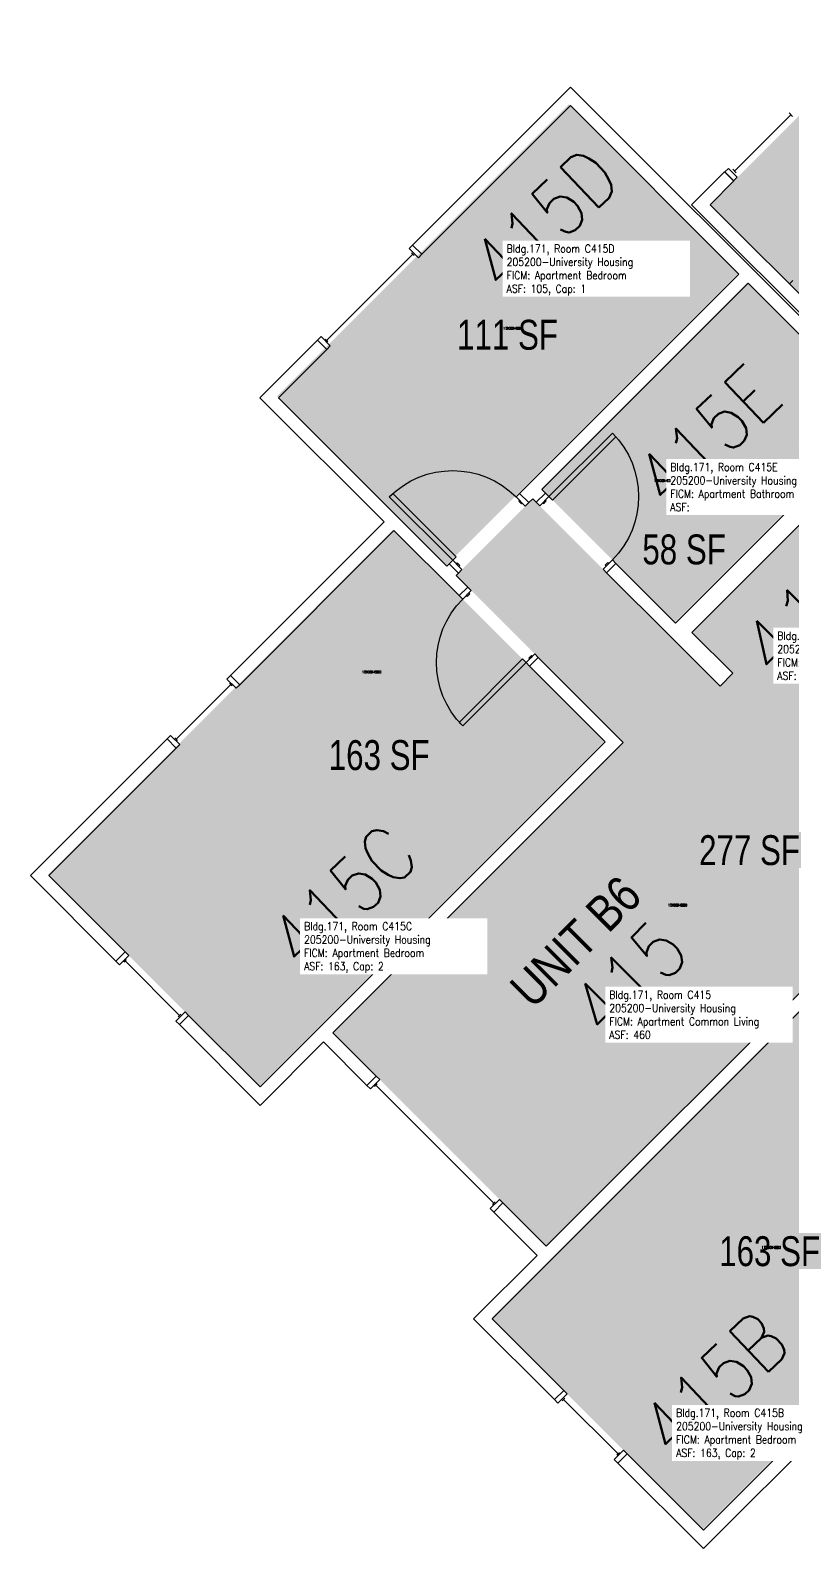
# Model space of a CAD drawing. Header units: inches. Extents: x 56 to 3925, y -1092 to 1470.
# Drawn here: x 975 to 1281, y -1092 to -483 of the extents above; entities that cross this region are included whole.
import ezdxf
from ezdxf.enums import TextEntityAlignment as Align

# ---------------------------------------------------------------- set-up
doc = ezdxf.new("R2010")
doc.units = ezdxf.units.IN
doc.header["$LTSCALE"] = 48
doc.header["$MEASUREMENT"] = 0
for name, color, linetype in [('A-DOOR', 2, 'Continuous'), ('A-FLOR', 3, 'Continuous'), ('A-GLAZ', 152, 'Continuous'), ('A-IDEN-RNUM', 7, 'Continuous'), ('A-IDEN-SNUM', 4, 'Continuous'), ('A-IDEN-VNUM', 4, 'Continuous'), ('A-MISC', 1, 'Continuous'), ('A-WALL', 5, 'Continuous'), ('AREA-TEXT', 3, 'Continuous'), ('Rooms-Category-Color', 7, 'Continuous'), ('Rooms-College-Color', 7, 'Continuous'), ('Rooms-Department-Color', 7, 'Continuous'), ('Rooms-Division-Color', 7, 'Continuous'), ('Rooms-Information', 7, 'Continuous')]:
    doc.layers.add(name, color=color, linetype=linetype)
doc.styles.add('AREA', font='arial.ttf', dxfattribs={"width": 0.75, "height": 12})
doc.styles.add('ROOMSNUMBER', font='txt.shx', dxfattribs={"height": 0.03})
doc.styles.add('ROOMVNUMBER', font='simplex.shx', dxfattribs={"width": 0.85})
doc.styles.get("Standard").update_dxf_attribs({"font": 'ARIALN.TTF'})

msp = doc.modelspace()

# ---------------------------------------------------------------- hatches: boundary and pattern name
at = {"layer": 'Rooms-Category-Color', "true_color": 0xadadad}
msp.add_hatch(color=253, dxfattribs=at).paths.add_polyline_path([(1387.33, -691.86), (1457.33, -621.85), (1318.03, -482.55), (1248.03, -552.56)])
at = {"layer": 'Rooms-Category-Color', "true_color": 0x728ef3}
for points in [[(1191.4, -512.19), (1259.31, -580.1), (1169.93, -669.48), (1142.02, -697.4), (1074.11, -629.48)], [(1263.02, -583.82), (1306.15, -626.94), (1283.52, -649.57), (1294.05, -660.1), (1233.86, -720.29), (1180.2, -666.64)], [(1379.64, -700.43), (1322.1, -642.89), (1240.7, -724.3), (1298.24, -781.84)], [(1096.53, -885.08), (1182.26, -970.8), (1298.84, -854.22), (1365.94, -921.32), (1396.7, -890.56), (1337.84, -831.7), (1404.57, -764.96), (1359.84, -720.23), (1298.24, -781.84), (1257.14, -740.74), (1252.01, -745.87), (1176.79, -670.65), (1146.03, -701.41), (1213.12, -768.49)], [(1205.66, -767.93), (1067.07, -906.52), (982.21, -821.67), (1120.81, -683.08)], [(1383.66, -945.93), (1245.07, -1084.52), (1160.21, -999.67), (1298.81, -861.08)]]:
    msp.add_hatch(color=171, dxfattribs=at).paths.add_polyline_path(points)
at = {"layer": 'Rooms-College-Color', "true_color": 0xadadad}
for points in [[(1387.33, -691.86), (1457.33, -621.85), (1318.03, -482.55), (1248.03, -552.56)], [(1191.4, -512.19), (1259.31, -580.1), (1169.93, -669.48), (1142.02, -697.4), (1074.11, -629.48)], [(1263.02, -583.82), (1306.15, -626.94), (1283.52, -649.57), (1294.05, -660.1), (1233.86, -720.29), (1180.2, -666.64)], [(1379.64, -700.43), (1322.1, -642.89), (1240.7, -724.3), (1298.24, -781.84)], [(1096.53, -885.08), (1182.26, -970.8), (1298.84, -854.22), (1365.94, -921.32), (1396.7, -890.56), (1337.84, -831.7), (1404.57, -764.96), (1359.84, -720.23), (1298.24, -781.84), (1257.14, -740.74), (1252.01, -745.87), (1176.79, -670.65), (1146.03, -701.41), (1213.12, -768.49)], [(1205.66, -767.93), (1067.07, -906.52), (982.21, -821.67), (1120.81, -683.08)], [(1383.66, -945.93), (1245.07, -1084.52), (1160.21, -999.67), (1298.81, -861.08)]]:
    msp.add_hatch(color=253, dxfattribs=at).paths.add_polyline_path(points)
at = {"layer": 'Rooms-Department-Color', "true_color": 0xacacac}
msp.add_hatch(color=253, dxfattribs=at).paths.add_polyline_path([(1387.33, -691.86), (1457.33, -621.85), (1318.03, -482.55), (1248.03, -552.56)])
at = {"layer": 'Rooms-Department-Color', "true_color": 0x604aed}
for points in [[(1191.4, -512.19), (1259.31, -580.1), (1169.93, -669.48), (1142.02, -697.4), (1074.11, -629.48)], [(1263.02, -583.82), (1306.15, -626.94), (1283.52, -649.57), (1294.05, -660.1), (1233.86, -720.29), (1180.2, -666.64)], [(1379.64, -700.43), (1322.1, -642.89), (1240.7, -724.3), (1298.24, -781.84)], [(1096.53, -885.08), (1182.26, -970.8), (1298.84, -854.22), (1365.94, -921.32), (1396.7, -890.56), (1337.84, -831.7), (1404.57, -764.96), (1359.84, -720.23), (1298.24, -781.84), (1257.14, -740.74), (1252.01, -745.87), (1176.79, -670.65), (1146.03, -701.41), (1213.12, -768.49)], [(1205.66, -767.93), (1067.07, -906.52), (982.21, -821.67), (1120.81, -683.08)], [(1383.66, -945.93), (1245.07, -1084.52), (1160.21, -999.67), (1298.81, -861.08)]]:
    msp.add_hatch(color=173, dxfattribs=at).paths.add_polyline_path(points)
at = {"layer": 'Rooms-Division-Color', "true_color": 0xadadad}
msp.add_hatch(color=253, dxfattribs=at).paths.add_polyline_path([(1387.33, -691.86), (1457.33, -621.85), (1318.03, -482.55), (1248.03, -552.56)])
at = {"layer": 'Rooms-Division-Color', "true_color": 0x604aed}
for points in [[(1191.4, -512.19), (1259.31, -580.1), (1169.93, -669.48), (1142.02, -697.4), (1074.11, -629.48)], [(1263.02, -583.82), (1306.15, -626.94), (1283.52, -649.57), (1294.05, -660.1), (1233.86, -720.29), (1180.2, -666.64)], [(1379.64, -700.43), (1322.1, -642.89), (1240.7, -724.3), (1298.24, -781.84)], [(1096.53, -885.08), (1182.26, -970.8), (1298.84, -854.22), (1365.94, -921.32), (1396.7, -890.56), (1337.84, -831.7), (1404.57, -764.96), (1359.84, -720.23), (1298.24, -781.84), (1257.14, -740.74), (1252.01, -745.87), (1176.79, -670.65), (1146.03, -701.41), (1213.12, -768.49)], [(1205.66, -767.93), (1067.07, -906.52), (982.21, -821.67), (1120.81, -683.08)], [(1383.66, -945.93), (1245.07, -1084.52), (1160.21, -999.67), (1298.81, -861.08)]]:
    msp.add_hatch(color=173, dxfattribs=at).paths.add_polyline_path(points)

# ---------------------------------------------------------------- linework, layer by layer
at = {"layer": 'A-DOOR'}
for p, q in [((1208.78, -644.3), (1183.33, -669.76)), ((1184.74, -671.17), (1210.2, -645.72)), ((1210.2, -645.72), (1208.78, -644.3)), ((1120.62, -668.47), (1119.21, -669.89)), ((1119.21, -669.89), (1144.67, -695.34)), ((1146.08, -693.93), (1120.62, -668.47)), ((1171.54, -668.47), (1170.12, -669.89)), ((1170.12, -669.89), (1173.83, -673.6)), ((1175.25, -672.18), (1171.54, -668.47)), ((1178.2, -672.06), (1181.91, -668.35)), ((1183.33, -669.76), (1179.62, -673.47)), ((1181.91, -668.35), (1183.33, -669.76)), ((1183.33, -669.76), (1184.74, -671.17)), ((1171.18, -671.65), (1171.54, -671.3)), ((1172.24, -672.71), (1171.18, -671.65)), ((1171.54, -671.3), (1172.6, -672.36)), ((1172.6, -672.36), (1172.24, -672.71)), ((1173.83, -673.6), (1175.25, -672.18)), ((1179.62, -673.47), (1178.2, -672.06)), ((1181.91, -671.17), (1180.85, -672.24)), ((1180.85, -672.24), (1181.21, -672.59)), ((1181.21, -672.59), (1182.27, -671.53)), ((1182.27, -671.53), (1181.91, -671.17)), ((1144.67, -695.34), (1146.08, -693.93)), ((1143.25, -696.76), (1144.67, -695.34)), ((1146.96, -700.47), (1143.25, -696.76)), ((1144.67, -695.34), (1148.38, -699.05)), ((1146.43, -696.4), (1146.08, -696.76)), ((1146.08, -696.76), (1147.14, -697.82)), ((1147.49, -697.46), (1146.43, -696.4)), ((1148.38, -699.05), (1146.96, -700.47)), ((1147.14, -697.82), (1147.49, -697.46)), ((1208.78, -695.22), (1205.07, -698.93)), ((1205.07, -698.93), (1206.49, -700.34)), ((1205.96, -697.34), (1207.02, -696.28)), ((1206.31, -697.69), (1205.96, -697.34)), ((1207.37, -696.63), (1206.31, -697.69)), ((1206.49, -700.34), (1210.2, -696.63)), ((1207.02, -696.28), (1207.37, -696.63)), ((1210.2, -696.63), (1208.78, -695.22)), ((1150.72, -706.09), (1147.27, -709.54)), ((1152.13, -707.51), (1150.72, -706.09)), ((1147.27, -709.54), (1148.68, -710.95)), ((1148.68, -710.95), (1152.13, -707.51)), ((1150.1, -709.54), (1151.16, -708.48)), ((1150.45, -709.89), (1150.1, -709.54)), ((1151.51, -708.83), (1150.45, -709.89)), ((1151.16, -708.48), (1151.51, -708.83)), ((1172.72, -734.99), (1147.27, -760.45)), ((1148.68, -761.86), (1174.14, -736.41)), ((1174.14, -736.41), (1172.72, -734.99)), ((1174.14, -736.41), (1177.59, -732.96)), ((1175.55, -737.82), (1174.14, -736.41)), ((1176.26, -733.58), (1175.2, -734.64)), ((1175.2, -734.64), (1175.55, -734.99)), ((1175.55, -734.99), (1176.61, -733.93)), ((1179, -734.38), (1175.55, -737.82)), ((1176.61, -733.93), (1176.26, -733.58)), ((1177.59, -732.96), (1179, -734.38)), ((1147.27, -760.45), (1148.68, -761.86))]:
    msp.add_line(p, q, dxfattribs=at)
at = {"layer": 'A-DOOR', "extrusion": (0, 0, -1)}
for centre, start, end in [((-1183.33, -669.76), 135, 225), ((-1144.67, -695.34), 45, 135), ((-1174.14, -736.41), 315, 45)]:
    msp.add_arc(centre, 36, start, end, dxfattribs=at)
at = {"layer": 'A-FLOR'}
msp.add_line((1279.85, -584.38), (1281.26, -582.96), dxfattribs=at)
at = {"layer": 'A-GLAZ'}
for p, q in [((1257.84, -539.03), (1280.47, -516.41)), ((1279.76, -515.7), (1281.17, -517.11)), ((1257.13, -538.33), (1258.55, -539.74)), ((1128.68, -572.38), (1094.03, -607.03)), ((1128.59, -568.76), (1127.18, -570.17)), ((1127.18, -570.17), (1130.89, -573.88)), ((1128.15, -571.85), (1129.21, -572.91)), ((1132.3, -572.47), (1128.59, -568.76)), ((1130.89, -573.88), (1132.3, -572.47)), ((1090.41, -606.94), (1091.82, -605.53)), ((1094.12, -610.65), (1090.41, -606.94)), ((1091.82, -605.53), (1095.53, -609.24)), ((1093.5, -606.5), (1094.56, -607.56)), ((1095.53, -609.24), (1094.12, -610.65)), ((1055.43, -741.62), (1054.02, -743.03)), ((1054.02, -743.03), (1057.73, -746.75)), ((1059.14, -745.33), (1055.43, -741.62)), ((1055.52, -745.24), (1033.6, -767.16)), ((1054.99, -744.71), (1056.05, -745.77)), ((1057.73, -746.75), (1059.14, -745.33)), ((1029.97, -767.08), (1031.39, -765.66)), ((1033.69, -770.79), (1029.97, -767.08)), ((1031.39, -765.66), (1035.1, -769.37)), ((1033.07, -766.63), (1034.13, -767.7)), ((1035.1, -769.37), (1033.69, -770.79)), ((1009.47, -856.35), (1013.18, -852.64)), ((1013.18, -852.64), (1014.59, -854.05)), ((1010.88, -857.76), (1009.47, -856.35)), ((1014.59, -854.05), (1010.88, -857.76)), ((1013.62, -855.73), (1012.56, -856.79)), ((1035.01, -878.18), (1013.09, -856.26)), ((1037.22, -876.68), (1033.51, -880.39)), ((1035.54, -877.65), (1034.48, -878.71)), ((1038.64, -878.09), (1037.22, -876.68)), ((1033.51, -880.39), (1034.92, -881.8)), ((1034.92, -881.8), (1038.64, -878.09)), ((1110.23, -906.2), (1113.94, -902.49)), ((1111.65, -907.61), (1110.23, -906.2)), ((1115.36, -903.9), (1111.65, -907.61)), ((1114.39, -905.58), (1113.32, -906.64)), ((1161.23, -953.49), (1113.85, -906.11)), ((1113.94, -902.49), (1115.36, -903.9)), ((1163.44, -951.98), (1159.73, -955.7)), ((1159.73, -955.7), (1161.14, -957.11)), ((1161.76, -952.96), (1160.7, -954.02)), ((1161.14, -957.11), (1164.85, -953.4)), ((1164.85, -953.4), (1163.44, -951.98)), ((1185.52, -1032.41), (1189.24, -1028.69)), ((1190.65, -1030.11), (1186.94, -1033.82)), ((1189.24, -1028.69), (1190.65, -1030.11)), ((1186.94, -1033.82), (1185.52, -1032.41)), ((1189.68, -1031.79), (1188.62, -1032.85)), ((1189.15, -1032.32), (1211.07, -1054.24)), ((1213.28, -1052.73), (1209.57, -1056.45)), ((1211.6, -1053.71), (1210.54, -1054.77)), ((1210.98, -1057.86), (1214.69, -1054.15)), ((1214.69, -1054.15), (1213.28, -1052.73)), ((1209.57, -1056.45), (1210.98, -1057.86))]:
    msp.add_line(p, q, dxfattribs=at)
msp.add_lwpolyline([(1258.9, -541.51), (1257.49, -542.92), (1253.95, -539.39), (1255.36, -537.97)], close=True, dxfattribs=at)
at = {"layer": 'A-WALL'}
for p, q in [((1128.59, -568.76), (1191.99, -505.36)), ((1191.99, -505.36), (1387.06, -700.43)), ((1191.99, -512.78), (1132.3, -572.47)), ((1259.61, -580.4), (1191.99, -512.78)), ((1253.86, -539.3), (1240.6, -552.56)), ((1257.57, -543.01), (1253.86, -539.3)), ((1248.03, -552.56), (1257.57, -543.01)), ((1240.6, -552.56), (1388.21, -700.17)), ((1387.33, -691.86), (1248.03, -552.56)), ((1132.3, -572.47), (1128.59, -568.76)), ((1171.54, -668.47), (1259.61, -580.4)), ((1263.32, -584.11), (1180.5, -666.93)), ((1306.44, -627.24), (1263.32, -584.11)), ((1067.27, -630.07), (1090.41, -606.94)), ((1090.41, -606.94), (1094.12, -610.65)), ((1094.12, -610.65), (1074.7, -630.07)), ((1117.13, -679.93), (1067.27, -630.07)), ((1074.7, -630.07), (1121.28, -676.66)), ((1322.1, -642.89), (1240.69, -724.3)), ((1234.15, -720.58), (1294.34, -660.39)), ((1175.25, -672.18), (1171.54, -668.47)), ((1176.79, -670.64), (1175.25, -672.18)), ((1178.2, -672.06), (1176.79, -670.64)), ((1181.91, -668.35), (1178.2, -672.06)), ((1180.5, -666.93), (1181.91, -668.35)), ((1121.28, -676.66), (1142.32, -697.69)), ((1055.43, -741.62), (1117.13, -679.93)), ((1121.1, -683.37), (1059.14, -745.33)), ((1147.27, -709.54), (1121.1, -683.37)), ((1142.32, -697.69), (1143.25, -696.76)), ((1143.25, -696.76), (1146.96, -700.47)), ((1146.96, -700.47), (1146.03, -701.4)), ((1206.49, -700.34), (1210.2, -696.63)), ((1232.38, -726.24), (1206.49, -700.34)), ((1210.2, -696.63), (1234.15, -720.58)), ((1146.03, -701.4), (1150.72, -706.09)), ((1150.72, -706.09), (1147.27, -709.54)), ((1240.69, -724.3), (1257.13, -740.74)), ((1252.01, -745.86), (1232.38, -726.24)), ((1175.55, -737.82), (1179, -734.38)), ((1179, -734.38), (1213.11, -768.49)), ((1059.14, -745.33), (1055.43, -741.62)), ((1205.96, -768.23), (1175.55, -737.82)), ((1257.13, -740.74), (1252.01, -745.86)), ((975.09, -821.97), (1029.97, -767.08)), ((1029.97, -767.08), (1033.69, -770.79)), ((1033.69, -770.79), (982.51, -821.97)), ((1067.36, -906.82), (1205.96, -768.23)), ((1213.11, -768.49), (1096.53, -885.07)), ((1009.47, -856.35), (975.09, -821.97)), ((982.51, -821.97), (1013.18, -852.64)), ((1013.18, -852.64), (1009.47, -856.35)), ((1182.25, -970.8), (1298.84, -854.21)), ((1299.1, -861.37), (1160.51, -999.97)), ((1034.92, -881.8), (1038.64, -878.09)), ((1067.36, -914.24), (1034.92, -881.8)), ((1038.64, -878.09), (1067.36, -906.82)), ((1092.82, -888.79), (1067.36, -914.24)), ((1110.23, -906.2), (1092.82, -888.79)), ((1096.53, -885.07), (1113.94, -902.49)), ((1113.94, -902.49), (1110.23, -906.2)), ((1161.14, -957.11), (1164.85, -953.4)), ((1178.54, -974.51), (1161.14, -957.11)), ((1164.85, -953.4), (1182.25, -970.8)), ((1153.09, -999.97), (1178.54, -974.51)), ((1185.52, -1032.41), (1153.09, -999.97)), ((1160.51, -999.97), (1189.24, -1028.69)), ((1189.24, -1028.69), (1185.52, -1032.41)), ((1245.36, -1084.82), (1296.54, -1033.64)), ((1300.25, -1037.35), (1245.36, -1092.24)), ((1210.98, -1057.86), (1214.69, -1054.15)), ((1214.69, -1054.15), (1245.36, -1084.82)), ((1245.36, -1092.24), (1210.98, -1057.86))]:
    msp.add_line(p, q, dxfattribs=at)

# ---------------------------------------------------------------- texts
at = {"layer": 'A-IDEN-RNUM', "style": 'ROOMSNUMBER', "width": 0.85}
for s, p in [('0415-D0', (1168.83, -602.24)), ('0415-E0', (1229.36, -663.35)), ('0415-C0', (1112.12, -740.21)), ('0415-00', (1234.98, -833.85)), ('0415-B0', (1272.57, -971.29))]:
    msp.add_text(s, height=1, dxfattribs=at).set_placement(p, align=Align.MIDDLE_CENTER)
at = {"layer": 'A-IDEN-SNUM', "style": 'ROOMSNUMBER', "width": 0.85}
for s, p in [('1710C415D0', (1168.83, -602.24)), ('1710C415E0', (1229.36, -663.35)), ('1710C415C0', (1112.12, -740.21)), ('1710C41500', (1234.98, -833.85)), ('1710C415B0', (1272.57, -971.29))]:
    msp.add_text(s, height=1, dxfattribs=at).set_placement(p, align=Align.MIDDLE_CENTER)
at = {"layer": 'A-IDEN-VNUM', "style": 'ROOMVNUMBER', "width": 0.85}
for s, rotation, p in [('415D', 43.54065, (1181.69, -558.85)), ('415E', 43.54065, (1247.11, -645.79)), ('415C', 43.54065, (1100.69, -830.63)), ('415', 45, (1215.7, -863.45)), ('415B', 43.54065, (1249.76, -1026.36))]:
    msp.add_text(s, height=22.5, rotation=rotation, dxfattribs=at).set_placement(p, align=Align.MIDDLE_CENTER)
at = {"layer": 'A-IDEN-VNUM', "style": 'ROOMVNUMBER'}
msp.add_text('415K', height=22.5, rotation=45.27802, dxfattribs=at).set_placement((1293.42, -708.77), align=Align.MIDDLE_CENTER)
at = {"layer": 'A-MISC'}
msp.add_text('UNIT B6', height=14.4, rotation=45, dxfattribs=at).set_placement((1199.07, -853.56), align=Align.CENTER)
at = {"layer": 'AREA-TEXT', "style": 'AREA', "width": 0.75}
for s, p in [('111 SF', (1166.71, -604.79)), ('58 SF', (1237.6, -690.99)), ('163 SF', (1115.16, -773.58)), ('277 SF', (1263.88, -811.75)), ('163 SF', (1271.94, -972.8))]:
    msp.add_text(s, height=12, dxfattribs=at).set_placement(p, align=Align.MIDDLE_CENTER)

# ---------------------------------------------------------------- next in the draw order: texts
at = {"layer": 'Rooms-Information', "char_height": 3.2143, "width": 72, "attachment_point": 7, "style": 'ROOMVNUMBER', "bg_fill": 3, "box_fill_scale": 1.5, "bg_fill_color": 256, "bg_fill_true_color": 13158600, "bg_fill_transparency": 0}
for s, insert in [('Bldg.171, Room C415D^M^J205200-University Housing^M^JFICM: Apartment Bedroom^M^JASF: 105, Cap: 1', (1166.33, -588.96)), ('Bldg.171, Room C415E^M^J205200-University Housing^M^JFICM: Apartment Bathroom^M^JASF: ', (1232.08, -675.59)), ('Bldg.171, Room C415K^M^J205200-University Housing^M^JFICM: Apartment Kitchen^M^JASF: ', (1275.03, -743.33)), ('Bldg.171, Room C415C^M^J205200-University Housing^M^JFICM: Apartment Bedroom^M^JASF: 163, Cap: 2', (1085.01, -861.06)), ('Bldg.171, Room C415^M^J205200-University Housing^M^JFICM: Apartment Common Living^M^JASF: 460', (1207.56, -887.5)), ('Bldg.171, Room C415B^M^J205200-University Housing^M^JFICM: Apartment Bedroom^M^JASF: 163, Cap: 2', (1234.4, -1056.47))]:
    msp.add_mtext(s, dxfattribs=dict(at, insert=insert))

doc.saveas('drawing.dxf')
